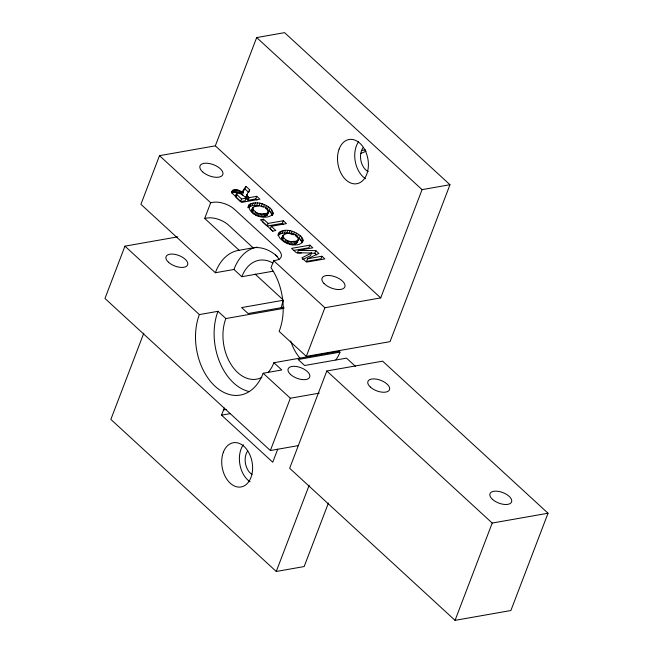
<?xml version="1.0" encoding="UTF-8"?>
<svg xmlns="http://www.w3.org/2000/svg" width="653" height="653" viewBox="0 0 653 653"><rect width="100%" height="100%" fill="white"/><g stroke="black" fill="none" stroke-linecap="round" stroke-linejoin="round"><path stroke-width="0.98" d="M257.013 200.079L255.764 198.928L248.124 200.275C243.422 197.753 248.14 192.831 249.707 189.827L245.969 186.391L243.096 190.913L243.234 192.725L242.239 195.337M245.936 197.712L246.94 194.594M252.833 207.94L253.038 209.393L255.405 211.89L254.409 214.502C242.794 202.593 275.166 203.32 267.11 215.221L263.983 216.527L259.478 216.584L260.474 213.972L266.367 213.58L268.473 211.964M282.88 235.562L283.084 237.015L285.451 239.512L284.455 242.132C276.896 236.696 288.422 230.354 293.719 234.394C302.69 236.492 296.797 247.356 289.524 244.214L290.52 241.602L296.413 241.21L298.519 239.586M268.53 211.237L267.11 215.221M297.523 242.206L297.352 240.72M362.986 147.774A14.113 9.542 80 0 0 361.558 150.484L360.717 153.733A14.113 9.542 80 0 0 368.219 171.625M177.779 236.851L124.943 246.157L104.97 298.462L270.366 450.537L298.274 445.624M159.495 155.667L210.69 202.74L213.017 202.332A16.031 7.82 20.9 0 1 234.492 209.335L277.811 249.16A16.031 7.82 20.9 0 1 276.023 260.261L273.697 260.669L270.995 267.763L271.387 268.301A51.954 35.148 80 0 1 279.141 331.406L306.314 356.383L390.053 341.641L449.974 184.726L422.067 189.639L380.715 297.907L215.327 145.839L159.495 155.667L140.917 204.316L215.351 272.742L233.954 269.469A51.954 35.148 80 0 1 256.988 247.12M143.791 333.169L110.863 419.397L276.252 571.473L304.167 566.551L328.435 502.998M215.327 145.839L256.67 37.564L284.586 32.65L449.974 184.726M277.582 256.727L274.717 254.311A51.954 35.148 80 0 0 253.103 247.814L239.145 250.27L204.699 218.429L210.69 202.74M238.484 190.203L235.104 189.745L232.688 190.284L231.693 192.904L234.109 192.366L237.48 192.823L238.484 190.203L243.234 192.725M233.056 192.48L234.052 189.86M234.109 192.366L235.104 189.745M235.194 192.382L236.19 189.77M236.321 192.537L237.317 189.917M236.786 193.027L235.48 196.586L236.786 193.027C240.745 191.582 243.545 196.202 246.205 198.177L241.561 198.994L236.9 194.643L236.443 193.427M236.9 194.643L235.904 197.255L240.565 201.606L245.201 200.789L246.932 195.1M238.663 193.247L239.667 190.627M239.855 193.802L240.851 191.19M241.047 194.504L242.043 191.884M242.434 192.659L243.479 189.999M242.483 192.611L244.287 188.758M243.291 191.37L245.969 186.391M240.565 201.606L241.561 198.994M249.707 189.827L248.703 192.439L244.965 189.003M246.614 198.83L247.609 196.21L247.12 195.598M247.495 199.696L248.491 197.075L247.609 196.21M248.124 200.275L249.128 197.663L256.76 196.316L259.886 199.189L241.594 202.414L231.897 192.953L231.57 191.909L232.688 190.284M259.927 203.124L255.437 202.797L251.234 203.54L248.777 205.099L247.773 207.711L252.221 205.662L258.923 205.744L259.927 203.124C265.281 204.454 274.929 208.65 272.481 215.506M248.752 206.838L249.756 204.226M250.238 206.16L251.234 203.54M252.221 205.662L253.217 203.05M255.764 198.928L256.76 196.316M253.201 207.311L251.838 210.552M251.789 211.254L252.793 208.642M254.441 205.417L255.437 202.797M252.034 212.005L253.038 209.393M252.572 212.813L253.568 210.201M256.678 205.442L257.674 202.822M255.527 215.212L256.531 212.6L255.405 211.89M256.751 215.8L257.747 213.188L256.531 212.6M262.188 203.703L261.192 206.324L263.388 207.14L264.392 204.528M258.074 216.265L259.07 213.653L260.474 213.972M260.922 216.739L261.926 214.119M266.448 205.564L265.453 208.176L270.628 212.429L272.13 215.172L273.125 212.56M262.424 216.714L263.428 214.102M263.983 216.527L264.979 213.906M272.889 231.325L270.26 228.909L271.256 226.297L286.463 223.62L283.329 220.747L268.13 223.424L263.543 219.204L262.547 221.824L266.473 225.432M267.371 209.433L268.367 206.813M265.363 216.2L266.367 213.58M268.301 210.478L267.534 213.858M266.408 215.759L267.412 213.147M269.142 210.895L270.146 208.274M270.628 212.429L271.624 209.809M271.624 213.849L272.619 211.237M268.13 223.424L267.134 226.036L282.333 223.359L283.582 224.51M282.333 223.359L283.329 220.747M278.815 232.729L277.819 235.341C282.129 231.791 288.61 232.827 293.434 234.77L294.438 232.158C281.908 226.158 270.073 235.513 287.1 243.055C299.898 248.981 311.293 239.667 294.438 232.158M278.798 234.468L279.794 231.848M280.284 233.782L281.28 231.17M282.267 233.292L283.263 230.68M281.884 238.182L283.247 234.941M281.835 238.876L282.839 236.264M282.08 239.635L283.084 237.015M284.488 233.039L285.483 230.427M282.618 240.443L283.614 237.823M286.724 233.064L287.72 230.452M288.969 233.366L289.973 230.754M285.573 242.843L286.569 240.222L285.451 239.512M286.569 240.222L287.793 240.81L286.798 243.43L288.12 243.896L289.116 241.275L290.52 241.602M277.737 449.158L272.742 462.234L221.547 415.161L224.265 408.043M291.238 233.945L292.234 231.333M290.969 244.361L291.973 241.749M296.495 233.194L295.499 235.806L300.674 240.051L302.176 242.794L303.172 240.182M292.471 244.344L293.475 241.724M294.03 244.149L295.025 241.537M297.409 237.055L298.413 234.443M295.409 243.822L296.413 241.21M296.454 243.389L297.458 240.769M297.156 242.851L298.576 238.867M299.188 238.516L300.192 235.904M300.674 240.051L301.67 237.439M302.625 259.576L310.534 255.666L311.538 253.046L296.274 252.695L291.581 248.377L309.881 245.153L312.787 247.83L298.38 250.36L297.384 252.98L301.27 253.046M301.67 241.479L302.666 238.859M309.881 245.153L308.885 247.773L293.475 250.483M298.38 250.36L315.864 250.654L318.868 253.421L307.53 258.776L306.535 261.388L320.933 258.857L321.937 256.237L324.843 258.914L306.543 262.131L301.866 257.829L311.538 253.046M316.672 254.931L314.86 253.266L315.864 250.654M270.366 450.537L290.34 398.232L319.244 393.139M306.314 356.383L324.892 307.743L380.715 297.907M326.81 370.986L289.663 468.274L455.051 620.35L510.883 610.522L548.03 513.234L382.634 361.158L326.81 370.986L492.207 523.061L548.03 513.234M276.252 571.473L309.179 485.244M455.051 620.35L492.207 523.061M273.15 213.768C266.93 221.481 247.993 215.196 248.777 205.099M245.944 197.214L246.989 195.223M282.243 237.553L282.953 237.031M360.783 153.471L366.08 151.218M361.558 150.484L365.451 149.798M204.699 218.429L207.025 218.02A16.031 7.844 21 0 1 228.485 225.056L253.103 247.814M263.543 219.204L260.449 219.751L272.758 231.072L275.852 230.525L271.256 226.297M307.53 258.776L321.937 256.237M233.954 269.469L241.83 276.709L272.897 271.24M124.943 246.157L199.369 314.591L217.98 311.31L225.856 318.558A39.123 26.471 80 0 0 230.754 363.982A39.123 26.471 80 0 0 261.869 377.41M283.5 300.209L241.634 307.579L248.107 313.538L283.998 307.212M225.856 318.558L283.973 308.322M268.285 372.308A39.123 26.471 80 0 0 273.901 362.725L339.029 351.257L339.993 352.147A40.731 27.548 80 0 1 335.854 359.958M339.993 352.147L298.127 359.517L304.641 365.509L346.514 358.138L355.452 366.357M199.369 314.591A51.954 35.148 80 0 0 215.09 386.282A51.954 35.148 80 0 0 263.167 373.247L281.778 369.973L273.901 362.725M223.546 409.937L226.534 409.407M221.547 415.161L230.525 413.586M310.975 253.201L314.86 253.266M257.747 213.188L259.07 213.653M287.793 240.81L289.116 241.275M256.67 37.564L422.067 189.639M248.491 197.075L249.128 197.663M273.697 260.669L324.892 307.743M255.07 274.064L282.757 299.515M263.167 373.247L290.34 398.232M215.351 272.742A51.954 35.148 80 0 1 239.145 250.27M241.83 276.709A39.123 26.471 80 0 1 272.93 263.086M365.5 178.702A22.447 15.182 80 0 1 358.611 141.685M252.017 474.453A14.113 9.542 80 0 1 247.609 451.068M250.091 481.808A22.447 15.182 80 0 1 243.332 444.758M275.615 254.915A16.031 7.82 20.9 0 1 278.978 259.714M248.695 391.433A51.954 35.148 80 0 1 217.98 311.31M281.206 307.914A51.309 34.715 80 0 1 283.165 301.123M300.119 358.301A39.123 26.471 80 0 1 290.716 341.037M339.136 149.039A22.447 15.182 80 0 0 353.877 183.811A22.447 15.182 80 0 0 365.851 151.986A22.447 15.182 80 0 0 339.136 149.039M223.375 452.178A22.447 15.182 80 0 0 237.994 487.04A22.447 15.182 80 0 0 250.107 455.337A22.447 15.182 80 0 0 223.375 452.178M324.027 283.467A12.187 5.942 20.9 0 0 343.992 288.071A12.187 5.942 20.9 0 0 332.393 275.966A12.187 5.942 20.9 0 0 324.027 283.467M202.552 171.812A12.187 5.942 20.9 0 0 222.298 175.437A12.187 5.942 20.9 0 0 209.335 163.519A12.187 5.942 20.9 0 0 202.552 171.812M290.544 374.463A11.542 5.632 20.9 0 0 309.244 377.899A11.542 5.632 20.9 0 0 296.968 366.611A11.542 5.632 20.9 0 0 290.544 374.463M168.466 262.22A11.542 5.632 20.9 0 0 187.166 265.657A11.542 5.632 20.9 0 0 174.89 254.368A11.542 5.632 20.9 0 0 168.466 262.22M370.333 387.049A11.542 5.632 20.9 0 0 389.033 390.486A11.542 5.632 20.9 0 0 376.757 379.197A11.542 5.632 20.9 0 0 370.333 387.049M492.411 499.3A11.542 5.632 20.9 0 0 511.111 502.728A11.542 5.632 20.9 0 0 498.835 491.44A11.542 5.632 20.9 0 0 492.411 499.3"/></g></svg>
